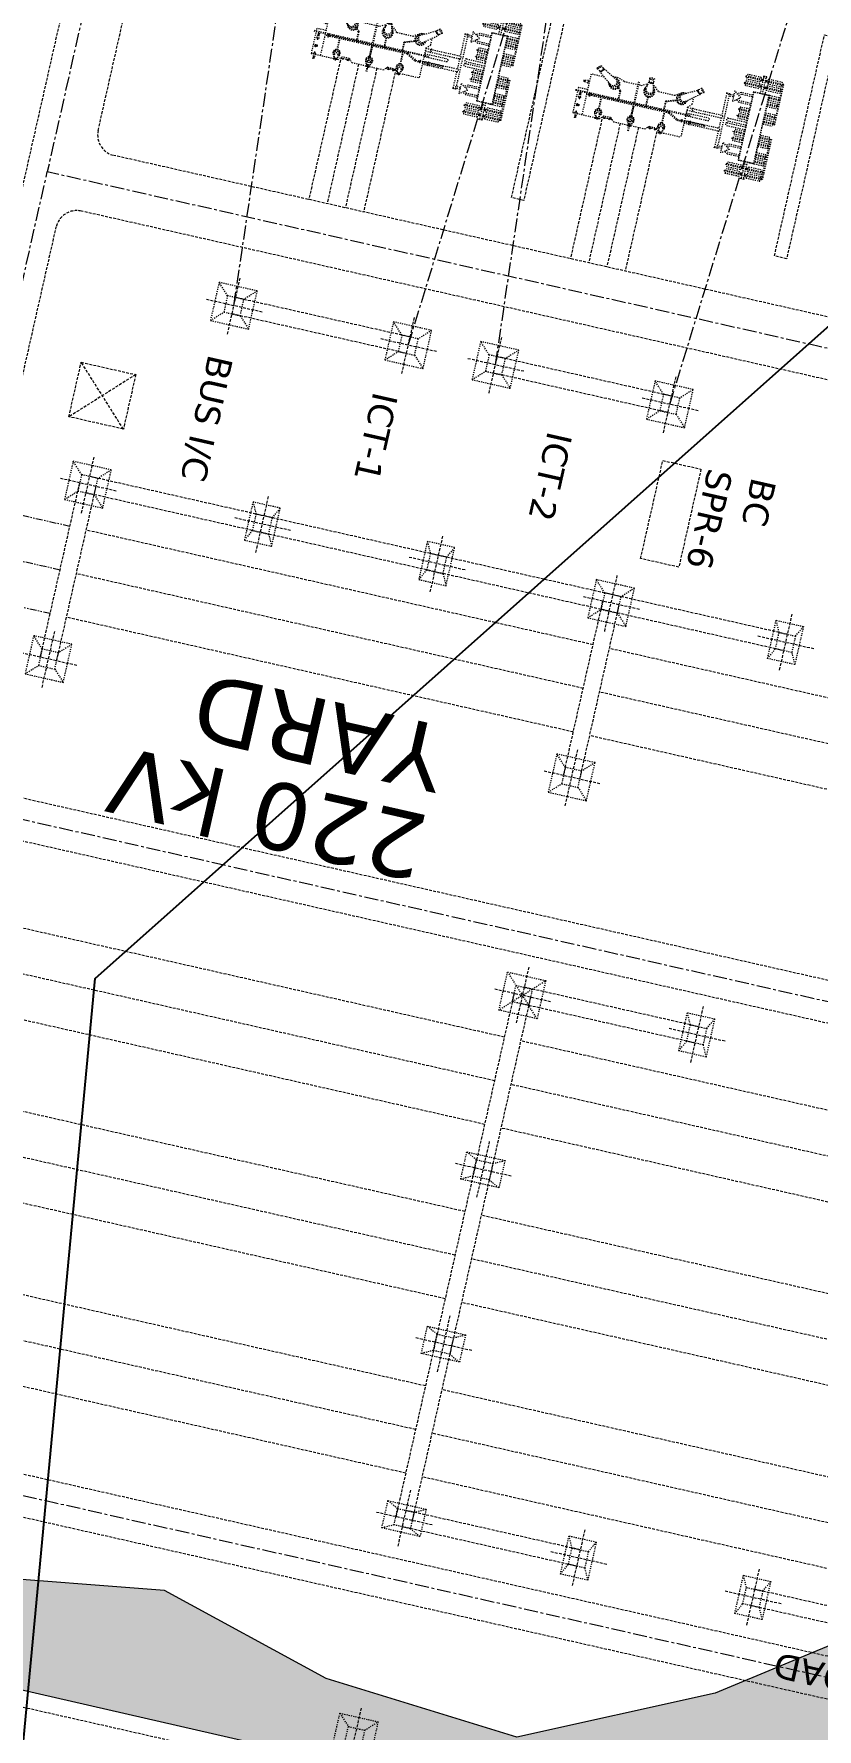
# Model space of a CAD drawing. Header units: metres. Extents: x 218545 to 227455, y 1543467 to 1556082.
# Drawn here: x 222318.3 to 222388.4, y 1554324.5 to 1554476.2 of the extents above; entities that cross this region are included whole.
import ezdxf

# ---------------------------------------------------------------- set-up
doc = ezdxf.new("R2010")
doc.units = ezdxf.units.M
doc.header["$MEASUREMENT"] = 0
for name, pattern in [('CENTER', [2, 1.25, -0.25, 0.25, -0.25]), ('HIDDEN', [0.375, 0.25, -0.125]), ('PHANTOM2', [1.25, 0.625, -0.125, 0.125, -0.125, 0.125, -0.125])]:
    doc.linetypes.add(name, pattern=pattern)
for name, color, linetype in [('10 M CONTOUR', 20, 'Continuous'), ('CART TRACK', 30, 'Continuous'), ('ECEN', 4, 'CENTER'), ('TXT', 222, 'Continuous')]:
    doc.layers.add(name, color=color, linetype=linetype)
for name, color, linetype, lineweight in [('E-LAY-CNTRL', 1, 'CENTER', 0), ('E-LAY-EXIST', 8, 'HIDDEN', 0), ('STREAM', 140, 'Continuous', 0)]:
    doc.layers.add(name, color=color, linetype=linetype, lineweight=lineweight)
doc.styles.add('STYLE1', font='verdana.ttf')

# ---------------------------------------------------------------- blocks, each defined once
blk = doc.blocks.new('400-ICT-1_400kV$0$A$C18D362E1')
at = {"layer": 'ECEN'}
for p, q in [((0, -2516), (0, 1972)), ((5113, 0), (-5406, 0))]:
    blk.add_line(p, q, dxfattribs=at)
blk = doc.blocks.new('400-ICT-1_400kV$0$TRAFO1_BHEL')
for p, q in [((-4766, 12485), (-4593, 12485)), ((-4766, 11235), (-4766, 12485)), ((-4593, 11091), (-4593, 12605)), ((-4593, 12605), (-4507, 12605)), ((-4507, 11091), (-4507, 12605)), ((-4507, 12485), (-4334, 12485)), ((-4334, 11235), (-4334, 12485)), ((-4166, 11235), (-4166, 12485)), ((-4166, 12485), (-3993, 12485)), ((-3993, 11091), (-3993, 12605)), ((-3993, 12605), (-3907, 12605)), ((-3907, 11091), (-3907, 12605)), ((-3907, 12485), (-3734, 12485)), ((-3734, 11235), (-3734, 12485)), ((-3366, 12485), (-3193, 12485)), ((-3366, 11235), (-3366, 12485)), ((-3193, 11638), (-3193, 12605)), ((-3193, 12605), (-3107, 12605)), ((-3107, 11638), (-3107, 12605)), ((-3107, 12485), (-2934, 12485)), ((-2934, 11638), (-2934, 12485)), ((-2766, 11638), (-2766, 12485)), ((-2766, 12485), (-2593, 12485)), ((-2593, 11638), (-2593, 12605)), ((-2593, 12605), (-2507, 12605)), ((-2507, 11638), (-2507, 12605)), ((-2507, 12485), (-2334, 12485)), ((-2334, 11638), (-2334, 12485)), ((-1766, 11638), (-1766, 12485)), ((-1766, 12485), (-1593, 12485)), ((-1593, 11638), (-1593, 12605)), ((-1593, 12605), (-1507, 12605)), ((-1507, 11638), (-1507, 12605)), ((-1507, 12485), (-1334, 12485)), ((-1334, 11638), (-1334, 12485)), ((-1166, 12485), (-993, 12485)), ((-1166, 11638), (-1166, 12485)), ((-993, 11638), (-993, 12605)), ((-993, 12605), (-907, 12605)), ((-907, 11638), (-907, 12605)), ((-907, 12485), (-734, 12485)), ((-734, 11638), (-734, 12485)), ((284, 11638), (284, 12485)), ((457, 12485), (284, 12485)), ((457, 11638), (457, 12605)), ((543, 12605), (457, 12605)), ((543, 11638), (543, 12605)), ((716, 12485), (543, 12485)), ((716, 11638), (716, 12485)), ((884, 11638), (884, 12485)), ((1057, 12485), (884, 12485)), ((1057, 11638), (1057, 12605)), ((1143, 12605), (1057, 12605)), ((1143, 11638), (1143, 12605)), ((1316, 12485), (1143, 12485)), ((1316, 11638), (1316, 12485)), ((1884, 11638), (1884, 12485)), ((2057, 12485), (1884, 12485)), ((2057, 11638), (2057, 12605)), ((2143, 12605), (2057, 12605)), ((2143, 11638), (2143, 12605)), ((2316, 12485), (2143, 12485)), ((2316, 11638), (2316, 12485)), ((2484, 11638), (2484, 12485)), ((2657, 12485), (2484, 12485)), ((2657, 11638), (2657, 12605)), ((2743, 12605), (2657, 12605)), ((2743, 11638), (2743, 12605)), ((2916, 12485), (2743, 12485)), ((2916, 11235), (2916, 12485)), ((3284, 11235), (3284, 12485)), ((3457, 12485), (3284, 12485)), ((3457, 11091), (3457, 12605)), ((3543, 12605), (3457, 12605)), ((3543, 11091), (3543, 12605)), ((3716, 12485), (3543, 12485)), ((3716, 11235), (3716, 12485)), ((4057, 12485), (3884, 12485)), ((3884, 11235), (3884, 12485)), ((4057, 11091), (4057, 12605)), ((4143, 12605), (4057, 12605)), ((4143, 11091), (4143, 12605)), ((4316, 12485), (4143, 12485)), ((4316, 11235), (4316, 12485)), ((-3325, 11005), (-4875, 11005)), ((-3325, 10805), (-4875, 10805)), ((-4766, 11235), (-4593, 11235)), ((-4615, 11005), (-4615, 11091)), ((-4615, 11091), (-4485, 11091)), ((-4615, 11073), (-4485, 11073)), ((-4615, 11023), (-4485, 11023)), ((-4615, 10805), (-4615, 10719)), ((-4615, 10787), (-4485, 10787)), ((-4615, 10737), (-4485, 10737)), ((-4615, 10719), (-4485, 10719)), ((-4593, 11091), (-4593, 11235)), ((-4593, 10719), (-4593, 9205)), ((-4593, 10719), (-4593, 10575)), ((-4507, 11091), (-4507, 11235)), ((-4507, 11235), (-4334, 11235)), ((-4507, 10719), (-4507, 9205)), ((-4507, 10719), (-4507, 10575)), ((-4485, 11005), (-4485, 11091)), ((-4485, 10805), (-4485, 10719)), ((-4166, 11235), (-3993, 11235)), ((-4015, 11005), (-4015, 11091)), ((-4015, 11091), (-3885, 11091)), ((-4015, 11073), (-3885, 11073)), ((-4015, 11023), (-3885, 11023)), ((-4015, 10805), (-4015, 10719)), ((-4015, 10787), (-3885, 10787)), ((-4015, 10737), (-3885, 10737)), ((-4015, 10719), (-3885, 10719)), ((-3993, 11091), (-3993, 11235)), ((-3993, 10719), (-3993, 9205)), ((-3993, 10719), (-3993, 10575)), ((-3907, 11235), (-3734, 11235)), ((-3907, 11091), (-3907, 11235)), ((-3907, 10719), (-3907, 9205)), ((-3907, 10719), (-3907, 10575)), ((-3885, 11005), (-3885, 11091)), ((-3885, 10805), (-3885, 10719)), ((-3366, 11235), (-3350, 11235)), ((2875, 11005), (3088, 11019)), ((2875, 10805), (3088, 10791)), ((2916, 11235), (2900, 11235)), ((3100, 11005), (4425, 11005)), ((3102, 10805), (4425, 10805)), ((3457, 11235), (3284, 11235)), ((3435, 11005), (3435, 11091)), ((3565, 11091), (3435, 11091)), ((3565, 11073), (3435, 11073)), ((3565, 11023), (3435, 11023)), ((3435, 10805), (3435, 10719)), ((3565, 10787), (3435, 10787)), ((3565, 10737), (3435, 10737)), ((3565, 10719), (3435, 10719)), ((3457, 11091), (3457, 11235)), ((3457, 10719), (3457, 9205)), ((3457, 10719), (3457, 10575)), ((3543, 11091), (3543, 11235)), ((3716, 11235), (3543, 11235)), ((3543, 10719), (3543, 9205)), ((3543, 10719), (3543, 10575)), ((3565, 11005), (3565, 11091)), ((3565, 10805), (3565, 10719)), ((4057, 11235), (3884, 11235)), ((4035, 11005), (4035, 11091)), ((4165, 11091), (4035, 11091)), ((4165, 11073), (4035, 11073)), ((4165, 11023), (4035, 11023)), ((4035, 10805), (4035, 10719)), ((4165, 10787), (4035, 10787)), ((4165, 10737), (4035, 10737)), ((4165, 10719), (4035, 10719)), ((4057, 11091), (4057, 11235)), ((4057, 10719), (4057, 9205)), ((4057, 10719), (4057, 10575)), ((4143, 11091), (4143, 11235)), ((4316, 11235), (4143, 11235)), ((4143, 10719), (4143, 9205)), ((4143, 10719), (4143, 10575)), ((4165, 11005), (4165, 11091)), ((4165, 10805), (4165, 10719)), ((-4766, 10575), (-4766, 9325)), ((-4766, 10575), (-4593, 10575)), ((-4766, 9325), (-4593, 9325)), ((-4593, 9205), (-4507, 9205)), ((-4507, 10575), (-4334, 10575)), ((-4507, 9325), (-4334, 9325)), ((-4334, 10575), (-4334, 9325)), ((-4166, 10575), (-4166, 9325)), ((-4166, 10575), (-3993, 10575)), ((-4166, 9325), (-3993, 9325)), ((-3993, 9205), (-3907, 9205)), ((-3907, 10575), (-3734, 10575)), ((-3907, 9325), (-3734, 9325)), ((-3734, 10575), (-3734, 9325)), ((-3046, 10173), (-3046, 9132)), ((-3046, 9132), (-2864, 8816)), ((-2896, 10173), (-2896, 9172)), ((-2896, 9172), (-2769, 8951)), ((-2296, 9172), (-2424, 8951)), ((-2146, 9132), (-2329, 8816)), ((-2296, 10173), (-2296, 9172)), ((-2146, 10173), (-2146, 9132)), ((-1766, 10173), (-1766, 9325)), ((-1766, 9325), (-1593, 9325)), ((-1593, 10173), (-1593, 9205)), ((-1593, 9205), (-1507, 9205)), ((-1507, 10173), (-1507, 9205)), ((-1507, 9325), (-1334, 9325)), ((-1334, 10173), (-1334, 9325)), ((-1166, 10173), (-1166, 9325)), ((-1166, 9325), (-993, 9325)), ((-993, 10173), (-993, 9205)), ((-993, 9205), (-907, 9205)), ((-907, 10173), (-907, 9205)), ((-907, 9325), (-734, 9325)), ((-734, 10173), (-734, 9325)), ((-562, 8479), (-562, 10173)), ((-312, 8479), (-312, 10173)), ((-138, 8479), (-138, 10173)), ((112, 8479), (112, 10173)), ((284, 10173), (284, 9325)), ((457, 9325), (284, 9325)), ((457, 10173), (457, 9205)), ((543, 9205), (457, 9205)), ((543, 10173), (543, 9205)), ((716, 9325), (543, 9325)), ((716, 10173), (716, 9325)), ((884, 10173), (884, 9325)), ((1057, 9325), (884, 9325)), ((1057, 10173), (1057, 9205)), ((1143, 9205), (1057, 9205)), ((1143, 10173), (1143, 9205)), ((1316, 9325), (1143, 9325)), ((1316, 10173), (1316, 9325)), ((1696, 10173), (1696, 9132)), ((1696, 9132), (1879, 8816)), ((1846, 10173), (1846, 9172)), ((1846, 9172), (1974, 8951)), ((2446, 9172), (2319, 8951)), ((2596, 9132), (2414, 8816)), ((2446, 10173), (2446, 9172)), ((2596, 10173), (2596, 9132)), ((3284, 10575), (3284, 9325)), ((3457, 10575), (3284, 10575)), ((3457, 9325), (3284, 9325)), ((3543, 9205), (3457, 9205)), ((3716, 10575), (3543, 10575)), ((3716, 9325), (3543, 9325)), ((3716, 10575), (3716, 9325)), ((4057, 10575), (3884, 10575)), ((3884, 10575), (3884, 9325)), ((4057, 9325), (3884, 9325)), ((4143, 9205), (4057, 9205)), ((4316, 10575), (4143, 10575)), ((4316, 9325), (4143, 9325)), ((4316, 10575), (4316, 9325)), ((-2710, 8123), (-2671, 8123)), ((-2710, 7873), (-693, 7873)), ((-2671, 8523), (-2671, 8123)), ((-2521, 8523), (-2521, 8123)), ((-2521, 8123), (2071, 8123)), ((-693, 4724), (-693, 7873)), ((-443, 4724), (-443, 7873)), ((-443, 7873), (493, 7873)), ((493, 4724), (493, 7873)), ((743, 4724), (743, 7873)), ((743, 7873), (2260, 7873)), ((2071, 8523), (2071, 8123)), ((2221, 8523), (2221, 8123)), ((2260, 8123), (2221, 8123)), ((-193, 4724), (-193, 6765)), ((57, 4724), (57, 6765)), ((536, 6573), (536, 4480)), ((536, 6573), (645, 6573)), ((645, 6573), (645, 4480)), ((-2468, 5347), (-2624, 5556)), ((-2381, 5292), (-2419, 5331)), ((-1685, 3933), (-2390, 5249)), ((-2311, 5869), (-2168, 5634)), ((-2127, 5541), (-2155, 5578)), ((-1186, 4432), (-2077, 5562)), ((-1072, 5077), (-1695, 5077)), ((-718, 4724), (-1072, 5077)), ((-718, 4724), (2018, 4724)), ((2018, 2720), (2018, 4724)), ((-1910, 4018), (-1910, 4353)), ((-1504, 3368), (-1910, 4018)), ((-1504, 1880), (-1504, 3368)), ((-827, 2702), (-1208, 3836)), ((-790, 2752), (-1165, 3869)), ((74, 3236), (547, 4056)), ((74, 3236), (74, -4047)), ((174, 3209), (634, 4006)), ((174, 3209), (174, -4047)), ((547, 4056), (547, 4448)), ((634, 4006), (634, 4448)), ((-1504, 1880), (-1910, 1449)), ((74, 2702), (-827, 2702)), ((74, 2752), (-790, 2752)), ((1170, 2842), (174, 2842)), ((1170, 2792), (174, 2792)), ((1645, 2976), (2044, 2950)), ((1645, 2654), (2052, 2679)), ((1718, 2401), (2018, 2720)), ((1718, 1780), (1718, 2401)), ((1718, 1780), (2018, 1461)), ((1936, 2318), (1814, 2318)), ((1936, 1863), (1814, 1863)), ((1836, 2527), (1836, 1654)), ((2034, 2927), (2058, 2935)), ((2034, 2703), (2058, 2695)), ((-2267, 1291), (-2490, 1291)), ((-2490, 849), (-2267, 849)), ((-2149, 1242), (-2205, 1238)), ((-2149, 897), (-2205, 901)), ((-1480, 1422), (-2128, 1289)), ((-1480, 716), (-2128, 847)), ((-1910, 1449), (-1910, 1334)), ((-1910, 803), (-1910, 644)), ((-1704, 270), (-1910, 644)), ((-1704, -1318), (-1704, 270)), ((74, 1106), (-889, 1106)), ((74, 1056), (-888, 1056)), ((1170, 27), (174, 27)), ((1619, 161), (2018, 135)), ((2008, 112), (2032, 120)), ((2018, -1461), (2018, 1461)), ((-1704, -1318), (-1910, -1868)), ((-827, -1431), (-1255, -1860)), ((-806, -1481), (-1210, -1885)), ((74, -1431), (-827, -1431)), ((74, -1481), (-806, -1481)), ((1170, -23), (174, -23)), ((1619, -161), (2026, -136)), ((1718, -1780), (2018, -1461)), ((2008, -112), (2032, -120)), ((-1685, -1983), (-2390, -3299)), ((-1186, -2482), (-2077, -3612)), ((-1910, -1868), (-1910, -2403)), ((1170, -2953), (174, -2953)), ((1170, -3003), (174, -3003)), ((1619, -2819), (2018, -2845)), ((1718, -1780), (1718, -2401)), ((1718, -2401), (2018, -2720)), ((1936, -1863), (1814, -1863)), ((1936, -2318), (1814, -2318)), ((1836, -2527), (1836, -1654)), ((2008, -2868), (2032, -2860)), ((2018, -4821), (2018, -2720)), ((-2468, -3397), (-2624, -3606)), ((-2381, -3342), (-2419, -3381)), ((-2311, -3919), (-2168, -3684)), ((-2127, -3591), (-2155, -3628)), ((-1704, -3139), (-1704, -4350)), ((-1704, -4350), (2018, -4350)), ((-1078, -4450), (-1019, -4765)), ((-1078, -4450), (-852, -4450)), ((-1064, -4425), (-866, -4425)), ((-1064, -4450), (-1064, -4425)), ((-1049, -4425), (-1049, -4350)), ((-852, -4450), (-914, -4765)), ((-881, -4425), (-881, -4350)), ((-866, -4450), (-866, -4425)), ((-277, -4350), (-277, -5190)), ((1619, -3141), (2026, -3116)), ((2008, -3092), (2032, -3100)), ((-1024, -4765), (-909, -4765)), ((-1024, -4765), (-1024, -4773)), ((-1024, -4773), (-909, -4773)), ((-1018, -4832), (-1018, -4846)), ((-1018, -4832), (-915, -4832)), ((-1018, -4846), (-915, -4846)), ((-1001, -4832), (-1001, -4773)), ((-931, -4832), (-931, -4773)), ((-915, -4832), (-915, -4846)), ((-909, -4765), (-909, -4773)), ((-277, -5190), (2018, -5190)), ((122, -4850), (100, -4850)), ((122, -4952), (100, -4952)), ((204, -4865), (138, -4857)), ((204, -4935), (140, -4943)), ((546, -4990), (215, -4951)), ((546, -4814), (223, -4850)), ((1954, -4814), (2277, -4850)), ((1954, -4990), (2285, -4951)), ((2018, -5190), (2018, -4983)), ((2296, -4865), (2362, -4857)), ((2296, -4935), (2360, -4943)), ((2378, -4850), (2400, -4850)), ((2378, -4952), (2400, -4952))]:
    blk.add_line(p, q)
for points in [[(-907, 12605), (-907, 12680), (-4593, 12680), (-4593, 12605)], [(457, 12605), (457, 12680), (4143, 12680), (4143, 12605)], [(-4875, 10755), (-4875, 11055), (-4925, 11055), (-4925, 10755)], [(2900, 10173), (2900, 11638), (-3350, 11638), (-3350, 10173)], [(2875, 10198), (2875, 11613), (-3325, 11613), (-3325, 10198)], [(4425, 10755), (4425, 11055), (4475, 11055), (4475, 10755)], [(-2596, 9198), (-3068, 8523), (-2124, 8523)], [(2146, 9198), (2618, 8523), (1674, 8523)], [(-2710, 7848), (-2710, 8148), (-2725, 8148), (-2725, 7848)], [(2260, 7848), (2260, 8148), (2275, 8148), (2275, 7848)], [(-393, 5186), (-743, 5186), (-743, 5231), (-393, 5231)], [(793, 5186), (443, 5186), (443, 5231), (793, 5231)], [(1836, 2392), (1836, 2244), (1901, 2244), (1901, 2392)], [(1836, 1789), (1836, 1937), (1901, 1937), (1901, 1789)], [(1836, -1789), (1836, -1937), (1901, -1937), (1901, -1789)], [(1836, -2392), (1836, -2244), (1901, -2244), (1901, -2392)]]:
    blk.add_lwpolyline(points, close=True)
for points, const_width in [([(-2488, 5688, 1), (-2492, 5722, 1)], 33.8), ([(2089, 2822, 1), (2109, 2808, 1)], 24), ([(-2477, 1079, -1), (-2503, 1058, -1)], 33.8), ([(2063, 7, 1), (2083, -7, 1)], 24), ([(2063, -2973, 1), (2083, -2987, 1)], 24), ([(-2488, -3738, -1), (-2492, -3772, -1)], 33.8), ([(104, -4898, -1), (96, -4904, -1)], 9), ([(1247, -4915, -1), (1253, -4922, -1)], 9), ([(2396, -4898, 1), (2404, -4904, 1)], 9)]:
    blk.add_lwpolyline(points, format="xyb", close=True, dxfattribs=dict(const_width=const_width))
for centre, radius in [((124, -4047), 137), ((1250, -4918), 108), ((1250, -4918), 102), ((1250, -4918), 77.2), ((1250, -4918), 51.1)]:
    blk.add_circle(centre, radius)
for centre, radius, start, end in [((2981, 10905), 157, 313.14025, 46.85975), ((-2596, 8123), 75, 180, 0), ((-568, 7873), 125, 0, 180), ((-437, 8479), 125, 180, 0), ((-13, 8479), 125, 180, 0), ((618, 7873), 125, 0, 180), ((2146, 8123), 75, 180, 0), ((-68, 6765), 125, 0, 180), ((-1448, 4195), 432, 168.51028, 73.56247), ((-1320, 4072), 495, 195.35397, 76.70469), ((591, 4480), 90.1, 126.90526, 241.28881), ((591, 4480), 90.1, 298.71119, 53.09474), ((-1476, 4223), 358, 234.19228, 35.80772), ((-1320, 4072), 432, 214.13888, 57.91978), ((591, 4480), 54.1, 180, 0), ((1500, 2817), 330, 58.29531, 299.64603), ((1500, 2817), 288, 77.08022, 280.86112), ((1619, 2815), 288, 32.40189, 327.59811), ((-1320, 1072), 495, 240.35397, 121.70469), ((1645, 2815), 163, 99.19228, 260.80772), ((2256, 2815), 248, 153.16405, 206.83595), ((-1498, 1069), 432, 220.94819, 139.14209), ((-1537, 1069), 358, 279.19228, 80.80772), ((-1320, 1072), 432, 259.13888, 102.91978), ((1500, 2), 330, 58.29531, 299.64603), ((1500, 2), 288, 77.08022, 280.86112), ((1619, 0), 288, 32.40189, 327.59811), ((1645, 0), 163, 99.19228, 260.80772), ((2230, 0), 248, 153.16405, 206.83595), ((-1448, -2245), 432, 286.43753, 191.48972), ((-1320, -2122), 495, 283.29531, 164.64603), ((-1476, -2273), 358, 324.19228, 125.80772), ((-1320, -2122), 432, 302.08022, 145.86112), ((1500, -2978), 330, 58.29531, 299.64603), ((1500, -2978), 288, 77.08022, 280.86112), ((1619, -2980), 288, 32.40189, 327.59811), ((1645, -2980), 163, 99.19228, 260.80772), ((2230, -2980), 248, 153.16405, 206.83595), ((124, -4047), 50, 180, 0), ((223, -4901), 51.2, 225.30332, 93.6834), ((229, -4901), 51.3, 265.44139, 133.49512), ((546, -4901), 108, 224.89194, 136.85541), ((501, -4902), 99.4, 297.50864, 62.49136), ((1954, -4901), 108, 43.14459, 315.10806), ((1999, -4902), 99.4, 117.50864, 242.49136), ((2271, -4901), 51.3, 46.50488, 274.55861), ((2277, -4901), 51.2, 86.3166, 314.69668)]:
    blk.add_arc(centre, radius, start, end)
at = {"extrusion": (0, 0, -1)}
for centre, major_axis, ratio in [((-2468, 5712), (156, 156), 0.2893401), ((100, -4901), (0, -51.1), 0.6127056)]:
    blk.add_ellipse(centre, major_axis=major_axis, ratio=ratio, dxfattribs=at)
for centre, major_axis, ratio, start_param, end_param in [((-2318, 5490), (-150, -144), 0.4665773, 3.1415927, 6.2831853), ((-2233, 5406), (-156, -156), 0.1523356, 2.4546998, 6.8717251), ((-2253, 5416), (-127, -125), 0.1908491, 3.0718177, 6.3370368), ((122, -4901), (0, -51.1), 0.6127056, 3.1415927, 6.2831853)]:
    blk.add_ellipse(centre, major_axis=major_axis, ratio=ratio, start_param=start_param, end_param=end_param, dxfattribs=at)
for centre, major_axis, ratio, start_param, end_param in [((2052, 2815), (0, -136), 0.4625137, 2.8525531, 6.5722249), ((2088, 2815), (0, -136), 0.4625137, 3.0504994, 6.3742786), ((-2267, 1070), (0, 221), 0.4387351, 3.1415927, 6.2831853), ((-2149, 1070), (0, -173), 0.1967352, -0.069775, 3.2113676), ((-2128, 1068), (0, 221), 0.1523356, 2.4546998, 6.9493237), ((2026, 0), (0, -136), 0.4625137, 2.8525531, 6.5722249), ((2061, 0), (0, -136), 0.4625137, 3.0504994, 6.3742786), ((2026, -2980), (0, -136), 0.4625137, 2.8525531, 6.5722249), ((2061, -2980), (0, -136), 0.4625137, 3.0504994, 6.3742786), ((-2318, -3540), (-150, 144), 0.4665773, 3.1415927, 6.2831853), ((-2233, -3456), (-156, 156), 0.1523356, 2.4546998, 6.8717251), ((-2253, -3466), (-127, 125), 0.1908491, 3.0718177, 6.3370368), ((2378, -4901), (0, -51.1), 0.6127056, 3.1415927, 6.2831853)]:
    blk.add_ellipse(centre, major_axis=major_axis, ratio=ratio, start_param=start_param, end_param=end_param)
for centre, major_axis, ratio in [((2099, 2815), (0, -136), 0.4625137), ((-2490, 1070), (0, -221), 0.4387351), ((2073, 0), (0, -136), 0.4625137), ((2073, -2980), (0, -136), 0.4625137), ((-2468, -3762), (156, -156), 0.2893401), ((2400, -4901), (0, -51.1), 0.6127056)]:
    blk.add_ellipse(centre, major_axis=major_axis, ratio=ratio)
at = {"rotation": 90}
blk.add_blockref('400-ICT-1_400kV$0$A$C18D362E1', (0, 0), dxfattribs=at)
blk = doc.blocks.new('TWR_CTH_p')
for p, q in [((-750, 750), (-1750, 1250)), ((1750, 1250), (750, 750)), ((-750, -750), (-1750, -1250)), ((750, -750), (1750, -1250))]:
    blk.add_line(p, q)
for points in [[(-1750, -1250), (1750, -1250), (1750, 1250), (-1750, 1250)], [(-750, -750), (750, -750), (750, 750), (-750, 750)]]:
    blk.add_lwpolyline(points, close=True)
blk = doc.blocks.new('TWR_CTG_p')
for p, q in [((-750, 750), (-1750, 1250)), ((1750, 1250), (750, 750)), ((-750, -750), (-1750, -1250)), ((750, -750), (1750, -1250))]:
    blk.add_line(p, q)
for points in [[(-1750, -1250), (1750, -1250), (1750, 1250), (-1750, 1250)], [(-750, -750), (750, -750), (750, 750), (-750, 750)]]:
    blk.add_lwpolyline(points, close=True)
blk = doc.blocks.new('TWR_CTE_p')
for p, q in [((-750, 750), (-1750, 1750)), ((1750, 1750), (750, 750)), ((-1750, -1750), (-750, -750)), ((750, -750), (1750, -1750))]:
    blk.add_line(p, q)
for points in [[(-1750, -1750), (1750, -1750), (1750, 1750), (-1750, 1750)], [(-750, -750), (750, -750), (750, 750), (-750, 750)]]:
    blk.add_lwpolyline(points, close=True)
blk = doc.blocks.new('TWR_CTK_p')
for p, q in [((-750, 750), (-1750, 1750)), ((1750, 1750), (750, 750)), ((-100, 100), (-750, 750)), ((750, 750), (100, 100)), ((-1750, -1750), (-750, -750)), ((-100, -100), (-750, -750)), ((100, -100), (750, -750)), ((750, -750), (1750, -1750))]:
    blk.add_line(p, q)
for points in [[(-1750, -1750), (1750, -1750), (1750, 1750), (-1750, 1750)], [(-750, -750), (750, -750), (750, 750), (-750, 750)], [(-100, -100), (100, -100), (100, 100), (-100, 100)]]:
    blk.add_lwpolyline(points, close=True)
blk = doc.blocks.new('TWR_CTD_p')
for p, q in [((-750, 750), (-1750, 1250)), ((1750, 1250), (750, 750)), ((-750, -750), (-1750, -1250)), ((750, -750), (1750, -1250))]:
    blk.add_line(p, q)
for points in [[(-1750, -1250), (1750, -1250), (1750, 1250), (-1750, 1250)], [(-750, -750), (750, -750), (750, 750), (-750, 750)]]:
    blk.add_lwpolyline(points, close=True)

msp = doc.modelspace()

# ---------------------------------------------------------------- hatches: boundary and pattern name
at = {"layer": 'CART TRACK'}
h = msp.add_hatch(dxfattribs=at)
h.set_pattern_fill('ANSI31', color=256)
h.set_pattern_definition([(45, (-13885.37013, 5678.9458), (-0.088388347648, 0.088388347648), [])])
edge = h.paths.add_edge_path()
edge.add_line((222561.13969, 1554074.13632), (222685.38088, 1554665.22317))
edge.add_line((222685.38088, 1554665.22317), (222658.65762, 1554681.79738))
edge.add_line((222658.65762, 1554681.79738), (222533.13969, 1554084.63632))
edge.add_arc((222472.53338, 1554120.17969), 70.25992, 268.4987053, 329.6099515, ccw=False)
edge.add_line((222470.6926, 1554049.94388), (222000.56979, 1554156.29329))
edge.add_line((222000.56979, 1554156.29329), (221976.97349, 1554130.87313))
edge.add_line((221976.97349, 1554130.87313), (222466.70373, 1554020.0882))
edge.add_arc((222472.08981, 1554120.20334), 100.25992, 266.9205179, 332.6467024)
at = {"layer": 'STREAM'}
h = msp.add_hatch(color=256, dxfattribs=at)
h.dxf.hatch_style = 1
h.paths.add_polyline_path([(222971.37365, 1554515.32678), (222962.41512, 1554500.15793), (222953.98737, 1554485.8878), (222946.99363, 1554462.14081), (222926.2597, 1554436.98591), (222906.66662, 1554415.35676), (222874.69882, 1554399.90736), (222822.10664, 1554398.87744), (222778.79552, 1554394.7576), (222744.76528, 1554402.99724), (222713.8287, 1554418.44664), (222690.11066, 1554422.56647), (222645.76832, 1554421.53651), (222622.05027, 1554414.3268), (222598.33223, 1554394.7576), (222586.98882, 1554363.85881), (222573.58297, 1554347.37946), (222538.89373, 1554341.50575), (222448.91563, 1554347.40947), (222410.82274, 1554340.84975), (222379.29753, 1554327.73031), (222361.56465, 1554323.79446), (222344.48852, 1554329.04226), (222330.03944, 1554336.91395), (222312.96331, 1554338.22587), (222293.91686, 1554327.73031), (222262.69326, 1554285.70649), (222236.83807, 1554231.41072), (222223.57907, 1554200.28996), (222212.30885, 1554178.43923), (222191.75733, 1554156.5885), (222183.61614, 1554131.30029), (222174.02598, 1554119.59329), (222149.5178, 1554115.3362), (222123.94398, 1554113.20765), (222114.35382, 1554107.88629), (222115.41938, 1554099.37211), (222146.32105, 1554092.98647), (222170.82923, 1554090.85793), (222172.196, 1554083.77861), (222166.11661, 1554070.28537), (222144.50106, 1554060.16548), (222124.23649, 1554041.27498), (222119.50806, 1554025.08313), (222119.50806, 1554011.5899), (222131.66684, 1554002.14465), (222142.47457, 1554002.81933), (222151.93142, 1554000.12067), (222144.00972, 1553981.3611), (222122.08837, 1553964.94021), (222100.85214, 1553954.67717), (222091.26157, 1553941.67729), (222074.82066, 1553922.5196), (222063.17491, 1553913.62495), (222048.10407, 1553902.67771), (222026.48135, 1553889.42236), (222002.27938, 1553885.96917), (221984.30075, 1553888.0411), (221969.08805, 1553894.9475), (221950.41793, 1553901.16328), (221922.75854, 1553905.99776), (221889.56729, 1553918.42928), (221861.21642, 1553932.93272), (221832.86555, 1553949.50812), (221811.42951, 1553968.15541), (221793.17602, 1553987.40414), (221779.91421, 1554004.13544), (221772.93434, 1554023.6553), (221756.18254, 1554036.90095), (221734.54483, 1554029.92954), (221751.29663, 1554029.23241), (221761.06846, 1554022.26104), (221775.02829, 1553990.88983), (221786.19615, 1553977.64421), (221800.15598, 1553967.18715), (221830.86751, 1553942.09018), (221859.22878, 1553922.6496), (221898.67981, 1553904.69944), (221942.5142, 1553891.12735), (221945.61358, 1553887.46183), (221944.72866, 1553880.391), (221921.72031, 1553870.66858), (221892.51748, 1553859.62042), (221869.95164, 1553834.43052), (221864.93523, 1553821.98004), (221852.87623, 1553809.0436), (221836.35093, 1553809.93577), (221812.23286, 1553811.27401), (221789.0081, 1553810.82791), (221770.69619, 1553806.36707), (221756.85065, 1553805.4749), (221735.85905, 1553803.24448), (221721.1202, 1553803.24448), (221709.50782, 1553808.59749), (221702.36175, 1553821.98004), (221704.14829, 1553836.70087), (221708.16798, 1553848.74517), (221712.63429, 1553860.78944), (221709.50782, 1553869.26508), (221702.80837, 1553873.72592), (221694.76906, 1553878.18676), (221687.62299, 1553882.64763), (221681.37014, 1553892.46148), (221676.90384, 1553904.05971), (221674.22407, 1553919.67268), (221668.06666, 1553930.86051), (221651.83676, 1553938.9656), (221645.52508, 1553931.76107), (221640.11509, 1553922.75545), (221657.69756, 1553902.04249), (221677.53414, 1553882.68038), (221686.55082, 1553874.57533), (221696.01831, 1553865.11942), (221695.42024, 1553859.13424), (221687.684, 1553841.40808), (221684.49846, 1553819.59123), (221688.13908, 1553802.77408), (221704.9768, 1553791.41113), (221735.0116, 1553785.50243), (221771.87257, 1553788.22954), (221796.9016, 1553789.59307), (221823.75094, 1553784.13886), (221836.91579, 1553779.97075), (221842.42798, 1553774.00643), (221840.59059, 1553756.11349), (221838.75319, 1553727.6683), (221844.01318, 1553694.01054), (221846.08924, 1553675.00815), (221853.18099, 1553667.14194), (221858.74598, 1553648.1788), (221862.47639, 1553621.4841), (221870.07625, 1553603.00262), (221870.07625, 1553627.09457), (221867.43283, 1553656.46692), (221862.47639, 1553675.60845), (221853.22435, 1553691.44974), (221853.63429, 1553715.24939), (221853.63429, 1553741.7722), (221864.2564, 1553770.41684), (221876.47184, 1553786.33053), (221894.57952, 1553787.35324), (221943.90079, 1553791.10136), (221957.30334, 1553804.48753), (221972.31413, 1553834.47251), (221977.13912, 1553848.39412), (221996.43873, 1553855.89038), (222019.49108, 1553856.9613), (222049.51275, 1553859.63853), (222083.28715, 1553869.81199), (222130.05924, 1553905.46577), (222171.42005, 1553954.52173), (222198.1322, 1553993.25011), (222216.22754, 1554038.86354), (222210.19579, 1554079.31322), (222208.85369, 1554096.72183), (222212.33287, 1554109.75276), (222221.90054, 1554127.99604), (222231.46821, 1554142.76439), (222241.90574, 1554144.50186), (222254.95259, 1554139.28951), (222259.30154, 1554108.88403), (222267.99944, 1554065.44766), (222271.47854, 1554024.61749), (222270.1935, 1553997.23056), (222268.43751, 1553943.73966), (222261.41371, 1553880.60284), (222264.0477, 1553843.77305), (222269.31551, 1553801.68185), (222280.91459, 1553776.21528), (222294.52299, 1553750.84409), (222296.33742, 1553733.6279), (222286.35795, 1553697.38331), (222274.56405, 1553645.73472), (222272.44165, 1553606.31635), (222282.51502, 1553584.36499), (222298.08285, 1553550.52335), (222306.3247, 1553526.7427), (222309.98773, 1553505.706), (222310.90353, 1553480.09607), (222303.57747, 1553455.40081), (222299.39206, 1553432.56509), (222292.92143, 1553417.79318), (222278.13149, 1553402.09805), (222250.40028, 1553382.70991), (222231.91281, 1553372.55424), (222215.32102, 1553350.23879), (222191.48949, 1553304.82342), (222162.29222, 1553275.66181), (222136.86235, 1553249.32229), (222106.72317, 1553221.10137), (222035.14282, 1553190.05834), (222043.61939, 1553185.35486), (222084.11888, 1553202.28742), (222115.19982, 1553217.33855), (222150.04816, 1553246.5002), (222197.14056, 1553300.11994), (222224.45417, 1553351.85829), (222239.52372, 1553372.55364), (222271.54656, 1553392.30829), (222291.32536, 1553402.65598), (222305.45307, 1553395.13038), (222316.75522, 1553375.37572), (222324.05637, 1553360.45666), (222327.85924, 1553339.56662), (222326.90854, 1553303.48383), (222315.50001, 1553272.14877), (222317.4014, 1553245.56142), (222323.10567, 1553218.97411), (222338.317, 1553207.57955), (222339.2677, 1553190.48768), (222330.71134, 1553158.20308), (222331.59973, 1553134.91785), (222325.84178, 1553057.28093), (222329.68044, 1553052.48854), (222332.55937, 1553077.40901), (222336.39795, 1553137.79329), (222335.79022, 1553157.81186), (222346.00923, 1553174.06672), (222349.79405, 1553192.96773), (222346.38766, 1553207.3325), (222338.06109, 1553218.29506), (222327.23885, 1553227.32663), (222323.41841, 1553260.52379), (222326.47475, 1553281.89204), (222332.5875, 1553307.45767), (222343.6667, 1553315.4708), (222378.81464, 1553317.76025), (222418.16508, 1553307.45767), (222439.55953, 1553293.72091), (222450.6825, 1553276.09396), (222456.96936, 1553267.85254), (222471.90059, 1553266.6752), (222484.0813, 1553266.28277), (222503.72766, 1553262.75073), (222511.19332, 1553258.04135), (222526.51741, 1553244.69816), (222536.34059, 1553233.70961), (222555.98696, 1553220.75885), (222572.54168, 1553199.08323), (222585.23364, 1553174.52259), (222592.7695, 1553154.71562), (222597.82186, 1553147.07212), (222618.64033, 1553143.47334), (222645.86447, 1553134.67627), (222694.30744, 1553099.88792), (222708.72024, 1553082.69368), (222709.83763, 1553086.70575), (222707.40152, 1553094.00515), (222688.72463, 1553111.44261), (222654.21313, 1553135.77393), (222630.66411, 1553145.91198), (222602.24287, 1553151.9948), (222598.0386, 1553156.28841), (222593.53038, 1553170.20586), (222577.95658, 1553200.49682), (222560.33349, 1553222.19168), (222537.43057, 1553239.35719), (222522.53762, 1553254.64514), (222510.54053, 1553265.38804), (222496.2545, 1553275.7705), (222470.38875, 1553273.1003), (222461.47234, 1553274.93378), (222454.39171, 1553279.38655), (222447.04873, 1553292.48287), (222435.77213, 1553304.79344), (222402.82156, 1553320.25193), (222372.90887, 1553323.16023), (222339.46533, 1553320.67399), (222336.79322, 1553323.87654), (222334.65558, 1553340.95672), (222334.38839, 1553357.77008), (222332.25075, 1553370.04648), (222321.82983, 1553386.05919), (222310.51261, 1553405.55415), (222306.4668, 1553417.40728), (222312.94009, 1553440.57473), (222321.84079, 1553466.43604), (222321.73149, 1553495.73444), (222322.00368, 1553523.74255), (222303.06766, 1553577.52775), (222293.22054, 1553604.92536), (222295.3307, 1553647.07552), (222308.69456, 1553706.08578), (222314.11059, 1553733.66203), (222314.11059, 1553757.77185), (222299.91106, 1553781.88166), (222291.1087, 1553811.13126), (222286.80875, 1553842.62569), (222290.39207, 1553904.18304), (222294.2462, 1553993.72179), (222297.86321, 1554005.28209), (222309.43754, 1554014.6748), (222318.11836, 1554027.68008), (222324.62896, 1554052.24567), (222326.79917, 1554080.42381), (222321.73536, 1554120.88475), (222307.26742, 1554149.78543), (222277.43952, 1554180.31853), (222259.9146, 1554188.34096), (222231.43654, 1554189.07027), (222229.97684, 1554196.79721), (222238.61654, 1554221.53407), (222258.7848, 1554261.41151), (222269.54071, 1554286.96176), (222288.72683, 1554311.64097), (222300.06412, 1554324.99681), (222317.00742, 1554328.08232), (222345.50934, 1554321.54888), (222360.92838, 1554315.48211), (222383.35615, 1554320.14886), (222414.66156, 1554333.68241), (222446.43414, 1554336.94911), (222480.54304, 1554335.5491), (222538.4813, 1554333.21574), (222575.39361, 1554337.88245), (222595.01789, 1554356.08275), (222607.03255, 1554390.11081), (222628.72805, 1554403.77167), (222651.36675, 1554412.7219), (222696.17264, 1554411.77978), (222719.28295, 1554406.59805), (222756.07089, 1554385.40016), (222800.72105, 1554369.56053), (222819.03402, 1554351.29523), (222828.21642, 1554321.48863), (222864.94633, 1554297.79623), (222907.03271, 1554290.91777), (222969.01436, 1554297.79623), (222994.26617, 1554290.15351), (223003.12608, 1554291.07495), (223003.12608, 1554300.67433), (222995.91778, 1554322.27293), (222983.42329, 1554348.19129), (222978.13719, 1554368.34999), (222981.6507, 1554390.21304), (222990.86719, 1554423.6425), (223001.05381, 1554450.77364), (223010.73198, 1554470.27599), (223034.11553, 1554501.3451), (223039.43778, 1554509.7237), (222986.66752, 1554541.22282)])

# ---------------------------------------------------------------- linework, layer by layer
at = {"layer": '10 M CONTOUR'}
msp.add_polyline3d([(222736.62569, 1554007.45032, -1049.86579), (222634.03469, 1554087.71632, -1049.86579), (222518.11938, 1554189.22849, -1049.86579), (222397.48569, 1554235.02232, -1049.86579), (222347.28069, 1554254.22732, -1049.86579), (222314.97869, 1554298.06132, -1049.86579), (222323.83469, 1554391.68132, -1049.86579), (222394.97169, 1554454.94132, -1049.86579), (222536.5595, 1554524.63372, -1049.86579), (222638.16369, 1554537.76732, -1049.86579), (222704.82869, 1554552.22932, -1049.86579), (222779.32769, 1554586.97032, -1049.86579)], dxfattribs=at)
at = {"layer": 'E-LAY-CNTRL'}
for p, q in [((222352.78366, 1554610.86742, -1470.23356), (222319.53225, 1554463.86984, -1470.2309)), ((222336.23247, 1554451.89007, -1470.22972), (222344.02441, 1554504.46654, -1470.22972)), ((222351.83819, 1554448.36, -1470.22972), (222367.43299, 1554499.17143, -1470.22972)), ((222359.64105, 1554446.59496, -1470.22972), (222367.43299, 1554499.17143, -1470.22972)), ((222375.24678, 1554443.06489, -1470.22972), (222390.84158, 1554493.87632, -1470.22972)), ((222282.35616, 1554299.52208, -1470.22972), (222319.53225, 1554463.86984, -1470.22972)), ((222306.95636, 1554408.27446, -1470.22972), (222471.72569, 1554371.00301, -1470.22972)), ((222293.93922, 1554350.72835, -1470.22972), (222498.49729, 1554304.45654, -1470.22972))]:
    msp.add_line(p, q, dxfattribs=at)
at = {"layer": 'E-LAY-CNTRL', "elevation": -1470.22972}
for points in [[(222574.1595, 1554406.27219), (222319.53225, 1554463.86984)], [(222574.1595, 1554406.27219), (222324.3425, 1554462.78175)]]:
    msp.add_lwpolyline(points, dxfattribs=at)
at = {"layer": 'E-LAY-EXIST'}
for p, q in [((222324.08831, 1554467.58109, -1470.15689), (222340.22188, 1554538.90412, -1470.22972)), ((222334.23965, 1554537.38658, -1470.22972), (222317.0967, 1554461.60129, -1470.15221)), ((222345.76112, 1554473.88533, -1470.22972), (222342.93584, 1554461.39534, -1470.22972)), ((222347.39582, 1554473.51555, -1470.22972), (222344.57054, 1554461.02557, -1470.22972)), ((222349.03052, 1554473.14578, -1470.22972), (222346.20524, 1554460.65579, -1470.22972)), ((222350.66522, 1554472.776, -1470.22972), (222347.83994, 1554460.28601, -1470.22972)), ((222369.1697, 1554468.59022, -1470.22972), (222366.34442, 1554456.10023, -1470.22972)), ((222370.8044, 1554468.22044, -1470.22972), (222367.97912, 1554455.73045, -1470.22972)), ((222372.4391, 1554467.85067, -1470.22972), (222369.61382, 1554455.36068, -1470.22972)), ((222374.0738, 1554467.48089, -1470.22972), (222371.24852, 1554454.9909, -1470.22972)), ((222504.53738, 1554424.84046, -1470.15689), (222325.50343, 1554465.33862, -1470.15689)), ((222480.03728, 1554424.74352, -1469.44252), (222322.58309, 1554460.36025, -1470.18562)), ((222310.03776, 1554413.39609, -1470.15579), (222320.34269, 1554458.9542, -1470.59365)), ((222335.65905, 1554449.35512, -1470.22972), (222336.80588, 1554454.42502, -1470.22972)), ((222338.76742, 1554451.31666, -1470.22972), (222333.69752, 1554452.46348, -1470.22972)), ((222352.00366, 1554449.09151, -1470.22972), (222336.39794, 1554452.62159, -1470.22972)), ((222351.67272, 1554447.62848, -1470.22972), (222336.067, 1554451.15855, -1470.22972)), ((222351.26478, 1554445.82505, -1470.22972), (222352.41161, 1554450.89494, -1470.22972)), ((222354.37314, 1554447.78658, -1470.22972), (222349.30324, 1554448.93341, -1470.22972)), ((222359.06764, 1554444.06001, -1470.22972), (222360.21447, 1554449.12991, -1470.22972)), ((222362.176, 1554446.02154, -1470.22972), (222357.10611, 1554447.16837, -1470.22972)), ((222375.41225, 1554443.7964, -1470.22972), (222359.80652, 1554447.32648, -1470.22972)), ((222327.44864, 1554445.72815, -1470.22972), (222321.46871, 1554441.95451, -1470.22972)), ((222326.34549, 1554440.85137, -1470.22972), (222322.57185, 1554446.8313, -1470.22972)), ((222375.0813, 1554442.33337, -1470.22972), (222359.47558, 1554445.86344, -1470.22972)), ((222374.67336, 1554440.52994, -1470.22972), (222375.82019, 1554445.59983, -1470.22972)), ((222377.78172, 1554442.49147, -1470.22972), (222372.71183, 1554443.6383, -1470.22972)), ((222322.59869, 1554433.34203, -1470.22972), (222323.74552, 1554438.41192, -1470.22972)), ((222325.70705, 1554435.30356, -1470.22972), (222320.63716, 1554436.45039, -1470.22972)), ((222338.9433, 1554433.07842, -1470.22972), (222323.33758, 1554436.60849, -1470.22972)), ((222318.91051, 1554420.43672, -1470.22972), (222322.44059, 1554436.04244, -1470.22972)), ((222320.37355, 1554420.10578, -1470.22972), (222323.90362, 1554435.7115, -1470.22972)), ((222338.61236, 1554431.61538, -1470.22972), (222323.00663, 1554435.14545, -1470.22972)), ((222338.20441, 1554429.81195, -1470.22972), (222339.35124, 1554434.88185, -1470.22972)), ((222368.37524, 1554421.55079, -1470.22972), (222323.02111, 1554431.81007, -1470.22972)), ((222341.31278, 1554431.77348, -1470.22972), (222336.24288, 1554432.92031, -1470.22972)), ((222354.54902, 1554429.54834, -1470.22972), (222338.9433, 1554433.07842, -1470.22972)), ((222354.21808, 1554428.08531, -1470.22972), (222338.61236, 1554431.61538, -1470.22972)), ((222353.81014, 1554426.28188, -1470.22972), (222354.95697, 1554431.35177, -1470.22972)), ((222356.9185, 1554428.24341, -1470.22972), (222351.8486, 1554429.39024, -1470.22972)), ((222370.15475, 1554426.01827, -1470.22972), (222354.54902, 1554429.54834, -1470.22972)), ((222367.49272, 1554417.64936, -1470.22972), (222322.13859, 1554427.90864, -1470.22972)), ((222369.8238, 1554424.55523, -1470.22972), (222354.21808, 1554428.08531, -1470.22972)), ((222369.41586, 1554422.7518, -1470.22972), (222370.56269, 1554427.8217, -1470.22972)), ((222372.52422, 1554424.71334, -1470.22972), (222367.45433, 1554425.86017, -1470.22972)), ((222385.76047, 1554422.4882, -1470.22972), (222370.15475, 1554426.01827, -1470.22972)), ((222365.72768, 1554409.8465, -1470.22972), (222369.25776, 1554425.45222, -1470.22972)), ((222367.19072, 1554409.51556, -1470.22972), (222370.72079, 1554425.12128, -1470.22972)), ((222385.42952, 1554421.02516, -1470.22972), (222369.8238, 1554424.55523, -1470.22972)), ((222386.16841, 1554424.29162, -1470.22972), (222385.02158, 1554419.22173, -1470.22972)), ((222319.06862, 1554417.7363, -1470.22972), (222320.21545, 1554422.8062, -1470.22972)), ((222366.6102, 1554413.74793, -1470.22972), (222321.25607, 1554424.00721, -1470.22972)), ((222415.19241, 1554410.96057, -1470.22972), (222369.83827, 1554421.21985, -1470.22972)), ((222388.12994, 1554421.18326, -1470.22972), (222383.06005, 1554422.33009, -1470.22972)), ((222322.17698, 1554419.69784, -1470.22972), (222317.10709, 1554420.84466, -1470.22972)), ((222414.30989, 1554407.05914, -1470.22972), (222368.95576, 1554417.31842, -1470.22972)), ((222365.88579, 1554407.14608, -1470.22972), (222367.03262, 1554412.21598, -1470.22972)), ((222413.42737, 1554403.15771, -1470.22972), (222368.07324, 1554413.41699, -1470.22972)), ((222368.99415, 1554409.10761, -1470.22972), (222363.92425, 1554410.25444, -1470.22972)), ((222312.73607, 1554408.88944, -1470.07177), (222466.60486, 1554374.08454, -1470.51202)), ((222312.07824, 1554405.19318, -1470.15579), (222465.82312, 1554370.41532, -1470.32255)), ((222360.43257, 1554386.43792, -1470.22972), (222315.07844, 1554396.69719, -1470.22972)), ((222359.55005, 1554382.53649, -1470.22972), (222314.19592, 1554392.79576, -1470.22972)), ((222362.62002, 1554392.70882, -1470.22972), (222361.47319, 1554387.63893, -1470.22972)), ((222377.8178, 1554387.37532, -1470.22972), (222362.21208, 1554390.90539, -1470.22972)), ((222361.31509, 1554390.33935, -1470.22972), (222357.78502, 1554374.73363, -1470.22972)), ((222362.77813, 1554390.0084, -1470.22972), (222359.24805, 1554374.40268, -1470.22972)), ((222364.58156, 1554389.60046, -1470.22972), (222359.51166, 1554390.74729, -1470.22972)), ((222377.48686, 1554385.91228, -1470.22972), (222361.88114, 1554389.44236, -1470.22972)), ((222358.66753, 1554378.63506, -1470.22972), (222313.3134, 1554388.89433, -1470.22972)), ((222378.22575, 1554389.17875, -1470.22972), (222377.07892, 1554384.10885, -1470.22972)), ((222380.18728, 1554386.07039, -1470.22972), (222375.11738, 1554387.21722, -1470.22972)), ((222407.24974, 1554375.8477, -1470.22972), (222361.89561, 1554386.10697, -1470.22972)), ((222406.36722, 1554371.94627, -1470.22972), (222361.01309, 1554382.20554, -1470.22972)), ((222356.9025, 1554370.83219, -1470.22972), (222311.54837, 1554381.09147, -1470.22972)), ((222356.01998, 1554366.93076, -1470.22972), (222310.66585, 1554377.19004, -1470.22972)), ((222405.4847, 1554368.04483, -1470.22972), (222360.13057, 1554378.30411, -1470.22972)), ((222359.08995, 1554377.1031, -1470.22972), (222357.94312, 1554372.03321, -1470.22972)), ((222357.78502, 1554374.73363, -1470.22972), (222354.25494, 1554359.1279, -1470.22972)), ((222359.24805, 1554374.40268, -1470.22972), (222355.71798, 1554358.79696, -1470.22972)), ((222361.05148, 1554373.99474, -1470.22972), (222355.98159, 1554375.14157, -1470.22972)), ((222355.13746, 1554363.02933, -1470.22972), (222309.78333, 1554373.28861, -1470.22972)), ((222403.71967, 1554360.24197, -1470.22972), (222358.36553, 1554370.50125, -1470.22972)), ((222402.83715, 1554356.34054, -1470.22972), (222357.48302, 1554366.59982, -1470.22972)), ((222353.37242, 1554355.22647, -1470.22972), (222308.01829, 1554365.48575, -1470.22972)), ((222401.95463, 1554352.43911, -1470.22972), (222356.6005, 1554362.69839, -1470.22972)), ((222352.48991, 1554351.32504, -1470.22972), (222307.13577, 1554361.58432, -1470.22972)), ((222355.55988, 1554361.49738, -1470.22972), (222354.41305, 1554356.42748, -1470.22972)), ((222354.25494, 1554359.1279, -1470.22972), (222350.72487, 1554343.52218, -1470.22972)), ((222357.52141, 1554358.38902, -1470.22972), (222352.45151, 1554359.53584, -1470.22972)), ((222351.60739, 1554347.42361, -1470.22972), (222306.25326, 1554357.68289, -1470.22972)), ((222355.71798, 1554358.79696, -1470.22972), (222352.18791, 1554343.19124, -1470.22972)), ((222400.18959, 1554344.63625, -1470.22972), (222354.83546, 1554354.89553, -1470.22972)), ((222299.88859, 1554351.30527, -1470.15579), (222453.58708, 1554316.53858, -1470.51202)), ((222399.30707, 1554340.73482, -1470.22972), (222353.95294, 1554350.9941, -1470.22972)), ((222298.75758, 1554347.70288, -1470.15579), (222452.75951, 1554312.88003, -1470.51202)), ((222398.42456, 1554336.83339, -1470.22972), (222353.07042, 1554347.09267, -1470.22972)), ((222352.0298, 1554345.89165, -1470.22972), (222350.88297, 1554340.82176, -1470.22972)), ((222353.99133, 1554342.78329, -1470.22972), (222348.92144, 1554343.93012, -1470.22972)), ((222367.22758, 1554340.55815, -1470.22972), (222351.62186, 1554344.08823, -1470.22972)), ((222366.89664, 1554339.09512, -1470.22972), (222351.29091, 1554342.62519, -1470.22972)), ((222367.63552, 1554342.36158, -1470.22972), (222366.4887, 1554337.29169, -1470.22972)), ((222369.59706, 1554339.25322, -1470.22972), (222364.52716, 1554340.40005, -1470.22972)), ((222383.24125, 1554338.83151, -1470.22972), (222382.09442, 1554333.76161, -1470.22972)), ((222385.20278, 1554335.72315, -1470.22972), (222380.13289, 1554336.86997, -1470.22972)), ((222398.43903, 1554333.498, -1470.22972), (222382.8333, 1554337.02808, -1470.22972)), ((222398.10808, 1554332.03497, -1470.22972), (222382.50236, 1554335.56504, -1470.22972)), ((222345.42976, 1554320.1136, -1470.22972), (222300.07563, 1554330.37287, -1470.22972)), ((222347.61721, 1554326.3845, -1470.22972), (222346.47038, 1554321.31461, -1470.22972))]:
    msp.add_line(p, q, dxfattribs=at)
at = {"layer": 'E-LAY-EXIST', "linetype": 'PHANTOM2'}
for p, q in [((222321.55807, 1554432.14101, -1470.22972), (222237.18963, 1554451.22548, -1470.22972)), ((222320.67555, 1554428.23958, -1470.22972), (222236.30711, 1554447.32404, -1470.22972)), ((222319.79303, 1554424.33815, -1470.22972), (222235.42459, 1554443.42261, -1470.22972))]:
    msp.add_line(p, q, dxfattribs=at)
at = {"layer": 'E-LAY-EXIST', "elevation": -1470.22972}
for points in [[(222366.64781, 1554481.11121), (222362.16971, 1554461.31444), (222361.07826, 1554461.56133), (222365.55636, 1554481.3581)], [(222390.17599, 1554475.89157), (222385.69789, 1554456.0948), (222384.60644, 1554456.34169), (222389.08455, 1554476.13846)], [(222327.44864, 1554445.72815), (222326.34549, 1554440.85137), (222321.46871, 1554441.95451), (222322.57185, 1554446.8313)], [(222378.03452, 1554437.27113), (222376.04885, 1554428.49291), (222372.6351, 1554429.26512), (222374.62076, 1554438.04333)]]:
    msp.add_lwpolyline(points, close=True, dxfattribs=at)
at = {"layer": 'E-LAY-EXIST'}
for centre, start, end in [((222325.91711, 1554467.16741, -1470.15689), 167.2539837, 257.253983), ((222322.16941, 1554458.53146, -1470.15689), 77.253983, 167.2539837)]:
    msp.add_arc(centre, 1.875, start, end, dxfattribs=at)
at = {"layer": 'STREAM'}
for points in [[(222744.76528, 1554402.99724), (222713.8287, 1554418.44664), (222690.11066, 1554422.56647), (222645.76832, 1554421.53651), (222622.05027, 1554414.3268), (222598.33223, 1554394.7576), (222586.98882, 1554363.85881), (222573.58297, 1554347.37946), (222538.89373, 1554341.50575), (222448.91563, 1554347.40947), (222410.82274, 1554340.84975), (222379.29753, 1554327.73031), (222361.56465, 1554323.79446), (222344.48852, 1554329.04226), (222330.03944, 1554336.91395), (222312.96331, 1554338.22587), (222293.91686, 1554327.73031), (222262.69326, 1554285.70649), (222236.83807, 1554231.41072), (222223.57907, 1554200.28996), (222212.30885, 1554178.43923)], [(222229.97684, 1554196.79721), (222238.61654, 1554221.53407), (222258.7848, 1554261.41151), (222269.54071, 1554286.96176), (222288.72683, 1554311.64097), (222300.06412, 1554324.99681), (222317.00742, 1554328.08232), (222345.50934, 1554321.54888), (222360.92838, 1554315.48211), (222383.35615, 1554320.14886), (222414.66156, 1554333.68241), (222446.43414, 1554336.94911), (222480.54304, 1554335.5491), (222538.4813, 1554333.21574), (222575.39361, 1554337.88245), (222595.01789, 1554356.08275), (222607.03255, 1554390.11081), (222628.72805, 1554403.77167), (222651.36675, 1554412.7219), (222696.17264, 1554411.77978), (222719.28295, 1554406.59805), (222756.07089, 1554385.40016)]]:
    msp.add_lwpolyline(points, dxfattribs=at)

# ---------------------------------------------------------------- block references
at = {"layer": 'E-LAY-EXIST'}
for name, p, xscale, yscale, zscale, rotation in [('400-ICT-1_400kV$0$TRAFO1_BHEL', (222348.65844, 1554475.29913, -1470.22972), 0.0009999999999999998, 0.0009999999999999998, 0.0009999999999999998, 257.2539843943507), ('400-ICT-1_400kV$0$TRAFO1_BHEL', (222372.06703, 1554470.00402, -1470.22972), 0.0009999999999999998, 0.0009999999999999998, 0.0009999999999999998, 257.2539843943507), ('TWR_CTE_p', (222336.23247, 1554451.89007, -1470.22972), 0.001, 0.001, 0.001, 167.253984407691), ('TWR_CTE_p', (222351.83819, 1554448.36, -1470.22972), 0.001, 0.001, 0.001, 167.253984407691), ('TWR_CTE_p', (222359.64105, 1554446.59496, -1470.22972), 0.001, 0.001, 0.001, 167.253984407691), ('TWR_CTE_p', (222375.24678, 1554443.06489, -1470.22972), 0.001, 0.001, 0.001, 167.253984407691), ('TWR_CTE_p', (222323.17211, 1554435.87697, -1470.22972), 0.001, 0.001, 0.001, 167.253984407691), ('TWR_CTD_p', (222338.77783, 1554432.3469, -1470.22972), 0.001, 0.001, 0.001, 77.25398440769095), ('TWR_CTD_p', (222354.38355, 1554428.81683, -1470.22972), 0.001, 0.001, 0.001, 77.25398440769095), ('TWR_CTE_p', (222369.98927, 1554425.28675, -1470.22972), 0.001, 0.001, 0.001, 167.253984407691), ('TWR_CTD_p', (222385.595, 1554421.75668, -1470.22972), -0.001, 0.001, 0.001, 77.253984407691), ('TWR_CTE_p', (222319.64203, 1554420.27125, -1470.22972), 0.001, 0.001, 0.001, 167.253984407691), ('TWR_CTE_p', (222366.4592, 1554409.68103, -1470.22972), 0.001, 0.001, 0.001, 167.253984407691), ('TWR_CTK_p', (222362.04661, 1554390.17388, -1470.22972), -0.001, 0.001, 0.001, 347.2539844076909), ('TWR_CTD_p', (222377.65233, 1554386.6438, -1470.22972), -0.001, 0.001, 0.001, 77.253984407691), ('TWR_CTH_p', (222358.51653, 1554374.56815, -1470.22972), -0.001, 0.001, 0.001, 347.2539844076909), ('TWR_CTG_p', (222354.98646, 1554358.96243, -1470.22972), -0.001, 0.001, 0.001, 347.2539844076909), ('TWR_CTG_p', (222351.45639, 1554343.35671, -1470.22972), -0.001, 0.001, 0.001, 347.2539844076909), ('TWR_CTD_p', (222367.06211, 1554339.82663, -1470.22972), -0.001, 0.001, 0.001, 77.253984407691), ('TWR_CTD_p', (222382.66783, 1554336.29656, -1470.22972), -0.001, 0.001, 0.001, 77.253984407691), ('TWR_CTE_p', (222347.04379, 1554323.84955, -1470.22972), -0.001, 0.001, 0.001, 347.2539844076909)]:
    msp.add_blockref(name, p, dxfattribs=dict(at, xscale=xscale, yscale=yscale, zscale=zscale, rotation=rotation))

# ---------------------------------------------------------------- texts
at = {"layer": 'E-LAY-EXIST', "style": 'STYLE1'}
for s, height, rotation, p in [('BUS I/C', 2.25, 257.2539797, (222333.97898, 1554447.62363, -1470.3007)), ('ICT-1', 2.25, 257.2539797, (222348.73656, 1554444.28541, -1470.3007)), ('ICT-2', 2.25, 257.2539797, (222364.34228, 1554440.75534, -1470.3007)), ('SPR-6', 2.25, 257.2539797, (222378.69353, 1554437.4358, -1470.3007)), ('BC', 2.25, 257.2539797, (222382.59398, 1554436.62674, -1470.3007)), ('YARD', 6, 167.2539837, (222355.60343, 1554414.1194, -1469.86579))]:
    msp.add_text(s, height=height, rotation=rotation, dxfattribs=at).set_placement(p)
at = {"layer": 'TXT', "linetype": 'Continuous', "style": 'STYLE1'}
msp.add_text('220 kV', height=6, rotation=167.2539837, dxfattribs=at).set_placement((222353.89449, 1554406.19355, -1469.86579))
at = {"layer": 'TXT', "style": 'STYLE1'}
msp.add_text('3.75 M WIDE ROAD', height=2.25, rotation=167.2539837, dxfattribs=at).set_placement((222413.94794, 1554324.82857, -1469.86579))

doc.saveas('drawing.dxf')
